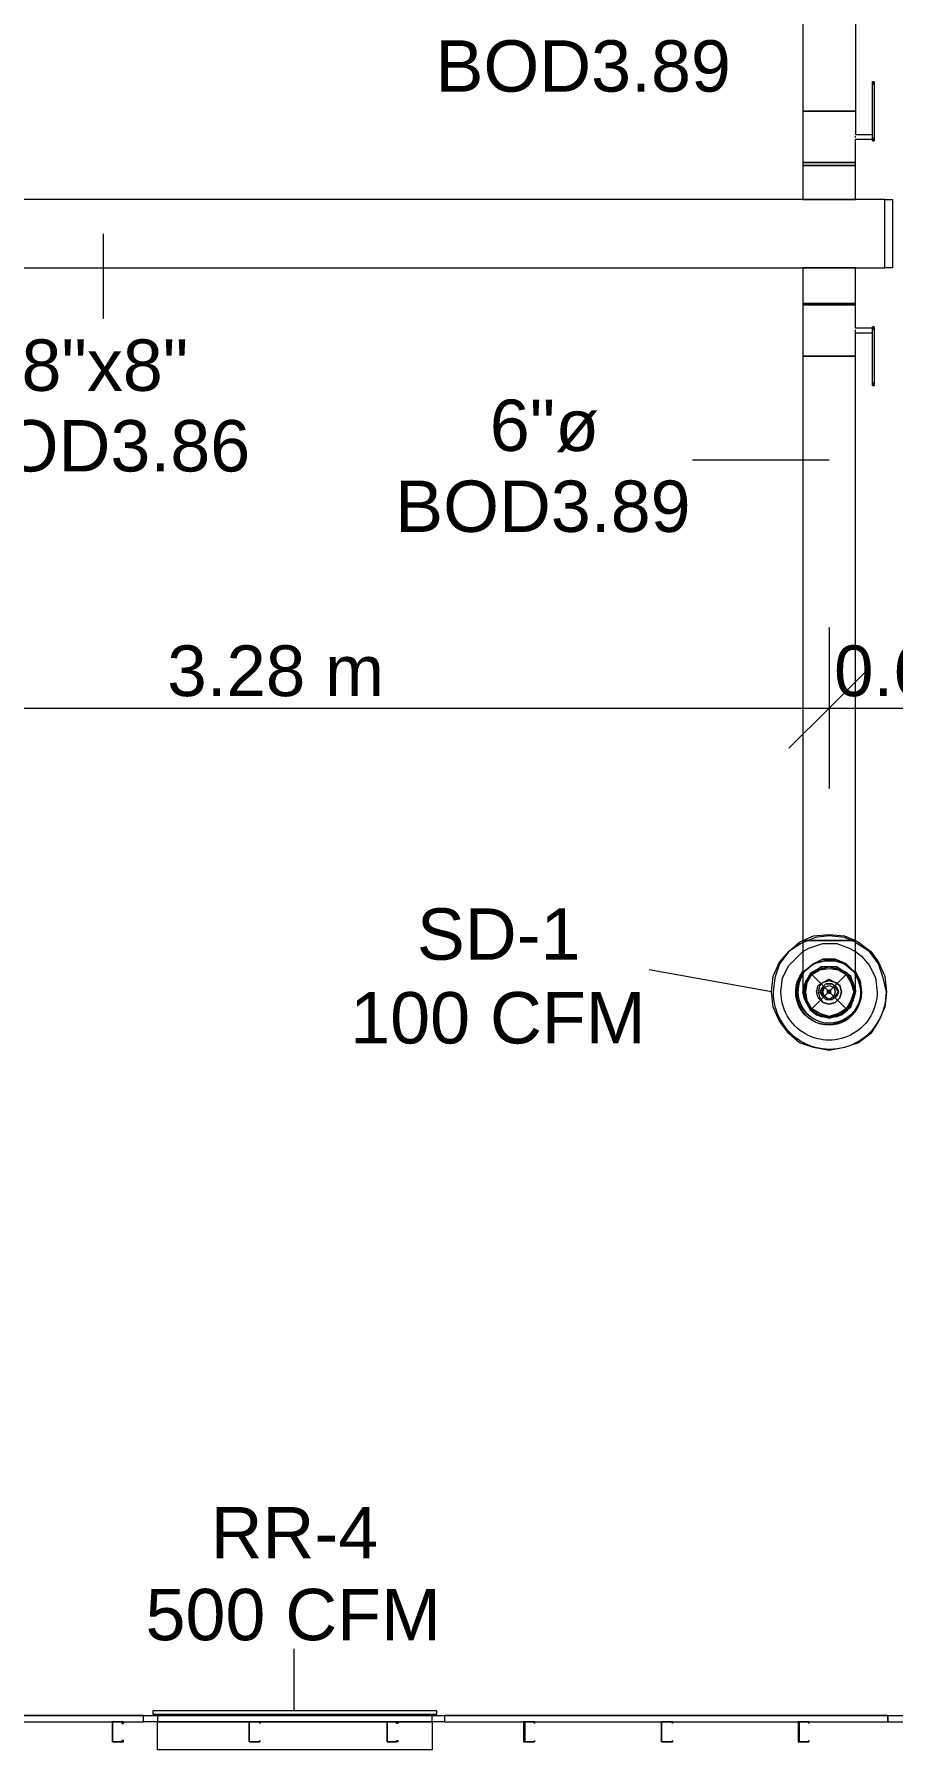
# Model space of a CAD drawing. Header units: metres. Extents: x -2 to 237, y -8 to 52.
# Drawn here: x 26.19 to 28.73, y 34.81 to 39.88 of the extents above; entities that cross this region are included whole.
import ezdxf

# ---------------------------------------------------------------- set-up
doc = ezdxf.new("R2010")
doc.units = ezdxf.units.M
doc.layers.add('HVAC - Ductos', color=5, linetype='Continuous', lineweight=0)
doc.layers.add('PDF4_Text', color=7, linetype='Continuous', lineweight=0)
doc.layers.add('PDF4_Geometry', color=7, linetype='Continuous', lineweight=0, true_color=0xaaaaaa)
doc.styles.add('PDF Helvetica', font='')
doc.styles.get('PDF Helvetica').set_extended_font_data('Helvetica')

msp = doc.modelspace()

# ---------------------------------------------------------------- linework, layer by layer
at = {"layer": 'HVAC - Ductos', "lineweight": 0}
for points in [[(28.6162, 40.2898), (28.6162, 39.6483), (28.6116, 39.6483), (28.6024, 39.6483), (28.5933, 39.6483), (28.575, 39.6483), (28.5566, 39.6483), (28.5383, 39.6483), (28.5199, 39.6483), (28.5016, 39.6483), (28.4833, 39.6483), (28.4741, 39.6483), (28.465, 39.6483), (28.4604, 39.6483), (28.4604, 39.4971), (28.465, 39.4971), (28.4604, 39.4971), (28.465, 39.4971), (28.4741, 39.4971), (28.4833, 39.4971), (28.5016, 39.4971), (28.5199, 39.4971), (28.5383, 39.4971), (28.5566, 39.4971), (28.575, 39.4971), (28.5933, 39.4971), (28.6024, 39.4971), (28.6116, 39.4971), (28.6162, 39.4971), (28.6116, 39.4971), (28.6162, 39.4971), (28.6116, 39.4971), (28.6024, 39.4971), (28.5933, 39.4971), (28.575, 39.4971), (28.5566, 39.4971), (28.5383, 39.4971), (28.5199, 39.4971), (28.5016, 39.4971), (28.4833, 39.4971), (28.4741, 39.4971), (28.465, 39.4971), (28.4604, 39.4971), (28.4604, 39.488), (28.465, 39.488), (28.4604, 39.488), (28.465, 39.488), (28.4741, 39.488), (28.4833, 39.488), (28.5016, 39.488), (28.5199, 39.488), (28.5383, 39.488), (28.5566, 39.488), (28.575, 39.488), (28.5933, 39.488), (28.6024, 39.488), (28.6116, 39.488), (28.6162, 39.488), (28.6116, 39.488), (28.6162, 39.488), (28.6116, 39.488), (28.6024, 39.488), (28.5933, 39.488), (28.575, 39.488), (28.5566, 39.488), (28.5383, 39.488), (28.5199, 39.488), (28.5016, 39.488), (28.4833, 39.488), (28.4741, 39.488), (28.465, 39.488), (28.4604, 39.488), (28.4604, 39.3872), (28.465, 39.3872), (28.4741, 39.3872), (28.4833, 39.3872), (28.5016, 39.3872), (28.5199, 39.3872), (28.5383, 39.3872), (28.5566, 39.3872), (28.575, 39.3872), (28.5933, 39.3872), (28.6024, 39.3872), (28.6116, 39.3872), (28.6162, 39.3872), (28.6162, 39.488), (28.6162, 39.4971), (28.6162, 39.5659), (28.6666, 39.5659), (28.6666, 39.5705), (28.6666, 39.5659), (28.6666, 39.5613), (28.6666, 39.5659), (28.6666, 39.5705), (28.6666, 39.7262), (28.6666, 39.7308), (28.6666, 39.7354), (28.6666, 39.7308), (28.6666, 39.7262)], [(28.4604, 40.2898), (28.4604, 39.6483), (28.465, 39.6483), (28.4741, 39.6483), (28.4833, 39.6483), (28.5016, 39.6483), (28.5199, 39.6483), (28.5383, 39.6483), (28.5566, 39.6483), (28.575, 39.6483), (28.5933, 39.6483), (28.6024, 39.6483), (28.6116, 39.6483), (28.6162, 39.6483), (28.6162, 39.5796), (28.6666, 39.5796)], [(28.6712, 39.7354), (28.6666, 39.7354)], [(28.6712, 39.7262), (28.6712, 39.7308), (28.6712, 39.7354), (28.6712, 39.7308), (28.6712, 39.7262), (28.6712, 39.5705), (28.6712, 39.5659), (28.6712, 39.5613), (28.6712, 39.5659), (28.6712, 39.5705)], [(28.6162, 39.5705), (28.6162, 39.575)], [(28.6666, 39.5613), (28.6712, 39.5613)], [(26.3941, 39.2864), (26.3941, 39.0344)], [(28.6666, 38.8466), (28.6666, 39.0023), (28.6666, 39.0069), (28.6666, 39.0115), (28.6666, 39.0069), (28.6666, 39.0023), (28.6666, 39.0069), (28.6162, 39.0069), (28.6162, 39.0757), (28.6116, 39.0757), (28.6162, 39.0757), (28.6116, 39.0757), (28.6024, 39.0757), (28.5933, 39.0757), (28.575, 39.0757), (28.5566, 39.0757), (28.5383, 39.0757), (28.5199, 39.0757), (28.5016, 39.0757), (28.4833, 39.0757), (28.4741, 39.0757), (28.465, 39.0757), (28.4604, 39.0757), (28.4604, 38.9244), (28.4604, 37.1972), (28.465, 37.1972), (28.4741, 37.1972), (28.4833, 37.1972), (28.5016, 37.1972), (28.5199, 37.1972), (28.5383, 37.1972), (28.5566, 37.1972), (28.575, 37.1972), (28.5933, 37.1972), (28.6024, 37.1972), (28.6116, 37.1972), (28.6162, 37.1972), (28.6162, 38.9244), (28.6162, 38.9932), (28.6666, 38.9932)], [(28.6162, 38.9932), (28.6162, 38.9977), (28.6162, 39.0023)], [(28.6712, 39.0115), (28.6666, 39.0115)], [(28.6712, 39.0023), (28.6712, 39.0069), (28.6712, 39.0115), (28.6712, 39.0069), (28.6712, 39.0023), (28.6712, 38.8466)], [(28.6666, 38.8374), (28.6712, 38.8374)], [(28.5383, 38.6175), (28.1351, 38.6175)], [(28.5383, 38.1227), (28.5383, 37.8844), (28.5383, 37.6462)], [(28.6574, 38.0035), (28.5383, 37.8844), (28.4191, 37.7653)], [(19.1551, 37.8844), (21.1985, 37.8844), (25.2579, 37.8844), (28.5383, 37.8844), (29.198, 37.8844), (31.553, 37.8844)], [(28.4604, 37.1972), (28.4925, 37.2109), (28.5383, 37.2155), (28.5841, 37.2109), (28.6162, 37.1972)], [(28.6162, 37.046), (28.6162, 37.0505), (28.6162, 37.0689), (28.6162, 37.1009), (28.6162, 37.1376), (28.6162, 37.1788), (28.6162, 37.1972), (28.6253, 37.1926), (28.662, 37.1651), (28.6849, 37.133), (28.7032, 37.0918), (28.7078, 37.046), (28.7032, 37.0001), (28.6849, 36.9589), (28.662, 36.9223), (28.6253, 36.8948), (28.5841, 36.8811), (28.5383, 36.8719), (28.4925, 36.8811), (28.4513, 36.8948), (28.4191, 36.9223), (28.3917, 36.9589), (28.3733, 37.0001), (28.3687, 37.046), (28.3733, 37.0918), (28.3917, 37.133), (28.4191, 37.1651), (28.4513, 37.1926), (28.4604, 37.1972), (28.4604, 37.156), (28.4604, 37.1147), (28.4604, 37.0826), (28.4604, 37.0597), (28.4604, 37.046), (28.465, 37.0505), (28.4604, 37.046), (28.465, 37.0277), (28.4741, 37.0093), (28.4833, 36.991), (28.5016, 36.9773), (28.5199, 36.9727), (28.5383, 36.9681), (28.5566, 36.9727), (28.575, 36.9773), (28.5933, 36.991), (28.6024, 37.0093), (28.6116, 37.0277), (28.6162, 37.046), (28.6162, 37.0505), (28.6162, 37.046), (28.6116, 37.0277), (28.6024, 37.0093), (28.5933, 36.991), (28.575, 36.9773), (28.5566, 36.9727), (28.5383, 36.9681), (28.5199, 36.9727), (28.5016, 36.9773), (28.4833, 36.991), (28.4741, 37.0093), (28.465, 37.0277), (28.4604, 37.046)], [(28.6162, 37.1972), (28.6116, 37.1972), (28.6024, 37.1972), (28.5933, 37.1972), (28.575, 37.1972), (28.5566, 37.1972), (28.5383, 37.1972), (28.5199, 37.1972), (28.5016, 37.1972), (28.4833, 37.1972), (28.4741, 37.1972), (28.465, 37.1972), (28.4604, 37.1972)], [(28.4604, 37.1651), (28.4787, 37.1742), (28.5199, 37.188), (28.5612, 37.188), (28.5978, 37.1742), (28.6162, 37.1651)], [(28.6162, 37.1926), (28.5841, 37.2063), (28.5383, 37.2109), (28.4971, 37.2063), (28.465, 37.1926)], [(28.5062, 37.1147), (28.5108, 37.1147)], [(28.5154, 37.1147), (28.5383, 37.1193), (28.5612, 37.1147)], [(28.5658, 37.1147), (28.5704, 37.1147)], [(28.3687, 37.046), (28.0068, 37.1101)], [(28.465, 37.0505), (28.465, 37.0643), (28.4741, 37.0826), (28.4695, 37.0643), (28.465, 37.046), (28.4695, 37.0277), (28.4741, 37.0093), (28.4879, 36.9956), (28.4741, 37.0139)], [(28.4695, 37.0185), (28.465, 37.046), (28.4695, 37.0689)], [(28.4695, 37.0735), (28.4695, 37.078)], [(28.4741, 37.078), (28.4879, 37.0964), (28.5062, 37.1101)], [(28.5704, 37.1101), (28.5887, 37.0964), (28.607, 37.078), (28.607, 37.0735), (28.6116, 37.0735)], [(28.6162, 37.0505), (28.6116, 37.0643), (28.6116, 37.046), (28.6116, 37.0277), (28.6024, 37.0093), (28.5887, 36.9956)], [(28.607, 37.0689), (28.6116, 37.046), (28.607, 37.0185)], [(28.4695, 37.0139), (28.4695, 37.0185)], [(28.607, 37.0139), (28.5887, 36.9956), (28.575, 36.9818), (28.5566, 36.9727), (28.5383, 36.9727), (28.5199, 36.9727), (28.5016, 36.9818), (28.4879, 36.9956)], [(28.6116, 37.0185), (28.607, 37.0185), (28.607, 37.0139)], [(28.5062, 36.9773), (28.4879, 36.991)], [(28.5108, 36.9727), (28.5108, 36.9773), (28.5062, 36.9773)], [(28.5658, 36.9773), (28.5383, 36.9727), (28.5154, 36.9773)], [(28.5704, 36.9773), (28.5658, 36.9773), (28.5658, 36.9727)], [(28.5887, 36.991), (28.5704, 36.9818)], [(26.9576, 34.9201), (26.9576, 35.1034)], [(26.5407, 34.9109), (27.3791, 34.9109)], [(27.3562, 34.9201), (26.5636, 34.9201)]]:
    msp.add_lwpolyline(points, dxfattribs=at)
for points in [[(25.212, 39.1856), (28.7032, 39.1856), (28.7032, 39.3872), (25.212, 39.3872), (25.212, 39.1856), (24.9188, 39.1581), (24.9188, 39.4146), (25.212, 39.3872)], [(28.7032, 39.1856), (28.7032, 39.3872), (28.7261, 39.3872), (28.7261, 39.1856)], [(28.6116, 39.0802), (28.6162, 39.0802), (28.6116, 39.0802), (28.6024, 39.0802), (28.5933, 39.0802), (28.575, 39.0802), (28.5566, 39.0802), (28.5383, 39.0802), (28.5199, 39.0802), (28.5016, 39.0802), (28.4833, 39.0802), (28.4741, 39.0802), (28.465, 39.0802), (28.4604, 39.0802), (28.465, 39.0802), (28.4604, 39.0802), (28.465, 39.0802), (28.4741, 39.0802), (28.4833, 39.0802), (28.5016, 39.0802), (28.5199, 39.0802), (28.5383, 39.0802), (28.5566, 39.0802), (28.575, 39.0802), (28.5933, 39.0802), (28.6024, 39.0802), (28.6116, 39.0802), (28.6162, 39.0802), (28.6162, 39.1856), (28.6116, 39.1856), (28.6024, 39.1856), (28.5933, 39.1856), (28.575, 39.1856), (28.5566, 39.1856), (28.5383, 39.1856), (28.5199, 39.1856), (28.5016, 39.1856), (28.4833, 39.1856), (28.4741, 39.1856), (28.465, 39.1856), (28.4604, 39.1856), (28.4604, 39.0802), (28.4604, 39.0757), (28.465, 39.0757), (28.4604, 39.0757), (28.465, 39.0757), (28.4741, 39.0757), (28.4833, 39.0757), (28.5016, 39.0757), (28.5199, 39.0757), (28.5383, 39.0757), (28.5566, 39.0757), (28.575, 39.0757), (28.5933, 39.0757), (28.6024, 39.0757), (28.6116, 39.0757), (28.6162, 39.0757), (28.6162, 39.0802)], [(28.6162, 38.9244), (28.6116, 38.9244), (28.6024, 38.9244), (28.5933, 38.9244), (28.575, 38.9244), (28.5566, 38.9244), (28.5383, 38.9244), (28.5199, 38.9244), (28.5016, 38.9244), (28.4833, 38.9244), (28.4741, 38.9244), (28.465, 38.9244), (28.4604, 38.9244), (28.465, 38.9244), (28.4741, 38.9244), (28.4833, 38.9244), (28.5016, 38.9244), (28.5199, 38.9244), (28.5383, 38.9244), (28.5566, 38.9244), (28.575, 38.9244), (28.5933, 38.9244), (28.6024, 38.9244), (28.6116, 38.9244)], [(28.6666, 38.8466), (28.6666, 38.842), (28.6666, 38.8374), (28.6666, 38.842)], [(28.6712, 38.8466), (28.6712, 38.842), (28.6712, 38.8374), (28.6712, 38.842)], [(28.4604, 37.0964), (28.465, 37.1055), (28.4925, 37.1284), (28.5245, 37.1376), (28.5566, 37.1376), (28.5841, 37.1284), (28.6116, 37.1055), (28.5887, 37.1284), (28.5566, 37.1422), (28.5199, 37.1422), (28.4925, 37.1284), (28.465, 37.1055), (28.4604, 37.1055), (28.465, 37.1055)], [(28.6116, 37.1055), (28.5841, 37.1284), (28.5566, 37.1376), (28.5245, 37.1376), (28.4925, 37.1284), (28.465, 37.1055), (28.4925, 37.1284), (28.5199, 37.1422), (28.5566, 37.1422), (28.5887, 37.1284), (28.6116, 37.1055), (28.6162, 37.1055), (28.6116, 37.1055), (28.6162, 37.0964)], [(28.4741, 37.0735), (28.4879, 37.0964), (28.5108, 37.1101), (28.5383, 37.1147), (28.5658, 37.1101), (28.5887, 37.0964), (28.6024, 37.0735), (28.6116, 37.046), (28.6024, 37.0185), (28.5887, 36.9956), (28.5658, 36.9818), (28.5383, 36.9727), (28.5108, 36.9818), (28.4879, 36.9956), (28.4741, 37.0185), (28.4695, 37.046)], [(28.4879, 37.0964), (28.5016, 37.1101), (28.5199, 37.1147), (28.5383, 37.1193), (28.5566, 37.1147), (28.575, 37.1101), (28.5887, 37.0964), (28.6024, 37.0826), (28.6116, 37.0643), (28.6024, 37.0826), (28.5933, 37.1009), (28.575, 37.1101), (28.5566, 37.1193), (28.5383, 37.1193), (28.5199, 37.1193), (28.5016, 37.1101), (28.4833, 37.1009), (28.4741, 37.0826)], [(28.5566, 37.0139), (28.5704, 37.0277), (28.575, 37.046), (28.5704, 37.0277), (28.5566, 37.0139), (28.5383, 37.0093), (28.5199, 37.0139), (28.5062, 37.0277), (28.5016, 37.046), (28.5062, 37.0643), (28.5199, 37.0735), (28.5383, 37.0826), (28.5566, 37.0735), (28.5704, 37.0643), (28.575, 37.046), (28.5704, 37.0643), (28.5566, 37.0735), (28.5383, 37.078), (28.5199, 37.0735), (28.5108, 37.0643), (28.5062, 37.046), (28.5108, 37.0277), (28.5199, 37.0139), (28.5383, 37.0093)], [(28.5475, 37.0231), (28.5566, 37.0322), (28.5658, 37.046), (28.5612, 37.0322), (28.5475, 37.0231), (28.5291, 37.0231), (28.5199, 37.0322), (28.5108, 37.046), (28.5199, 37.0597), (28.5291, 37.0689), (28.5475, 37.0689), (28.5612, 37.0597), (28.5658, 37.046), (28.5566, 37.0597), (28.5475, 37.0689), (28.5291, 37.0689), (28.5199, 37.0597), (28.5154, 37.046), (28.5199, 37.0322), (28.5291, 37.0231)], [(28.5245, 37.0597), (28.5383, 37.0643), (28.552, 37.0597), (28.5566, 37.046), (28.552, 37.0322), (28.5383, 37.0231), (28.5245, 37.0322), (28.5199, 37.046)], [(28.6345, 37.046), (28.6299, 37.078), (28.6162, 37.1055), (28.6299, 37.078)], [(28.5383, 37.0505), (28.5337, 37.046), (28.5337, 37.0505), (28.5429, 37.0505), (28.5429, 37.046), (28.5429, 37.0505)], [(28.5429, 37.0414), (28.5429, 37.046), (28.5429, 37.0414), (28.5337, 37.0414), (28.5337, 37.046), (28.5383, 37.0414)], [(27.3791, 34.9201), (26.5407, 34.9201), (26.5407, 34.9109), (26.5544, 34.9109), (26.5544, 34.888), (27.3654, 34.888), (27.3654, 34.9109), (27.3791, 34.9109)], [(27.3654, 34.888), (27.3654, 34.8055), (26.5544, 34.8055), (26.5544, 34.888)], [(26.6827, 34.888), (26.5636, 34.888)], [(26.921, 34.888), (26.7652, 34.888)], [(27.1592, 34.888), (27.0034, 34.888)], [(27.3608, 34.888), (27.2371, 34.888)]]:
    msp.add_lwpolyline(points, close=True, dxfattribs=at)
for points in [[(28.465, 37.1926), (28.4558, 37.188), (28.4191, 37.1651), (28.3917, 37.1284), (28.3779, 37.0872), (28.3733, 37.046, 1.013803), (28.7078, 37.046), (28.6986, 37.0872), (28.6849, 37.1284), (28.6574, 37.1651), (28.6208, 37.188), (28.6162, 37.1926)], [(28.6162, 37.1651), (28.6345, 37.1514), (28.6574, 37.1238), (28.6758, 37.0872), (28.6803, 37.046, -1.008653), (28.3963, 37.046), (28.4009, 37.0872), (28.4191, 37.1238), (28.4467, 37.1514), (28.4604, 37.1651)]]:
    msp.add_lwpolyline(points, format="xyb", dxfattribs=at)
msp.add_lwpolyline([(28.4604, 37.1055), (28.4467, 37.078), (28.4421, 37.046, 1.019058), (28.6345, 37.046), (28.6253, 37.078), (28.6162, 37.0964, -1.353195), (28.4467, 37.046), (28.4513, 37.078), (28.4604, 37.0964, 1.316007), (28.6345, 37.046, -1.405531)], format="xyb", close=True, dxfattribs=at)
at = {"layer": 'PDF4_Geometry', "color": 8, "lineweight": 0, "true_color": 0x808080}
msp.add_lwpolyline([(28.6024, 37.0918), (28.5612, 37.1193), (28.5154, 37.1193), (28.4787, 37.0918), (28.4604, 37.046), (28.4787, 37.0001), (28.5154, 36.9727), (28.5612, 36.9727), (28.6024, 37.0001), (28.6162, 37.046)], close=True, dxfattribs=at)
for points in [[(28.4833, 37.1009), (28.5933, 36.991)], [(28.5933, 37.1009), (28.4833, 36.991)]]:
    msp.add_lwpolyline(points, dxfattribs=at)
at = {"layer": 'PDF4_Geometry', "lineweight": 0}
for points in [[(21.4459, 34.9063), (21.4459, 34.888), (20.5571, 34.888), (20.5571, 34.9063), (21.4459, 34.9063), (23.5169, 34.9063), (24.4056, 34.9063), (26.5132, 34.9063)], [(26.4491, 34.888), (26.5132, 34.888), (26.5132, 34.9063), (24.4056, 34.9063), (24.4056, 34.888), (24.7997, 34.888)], [(26.0458, 34.888), (26.4216, 34.888)], [(27.4021, 34.9063), (27.4021, 34.888), (26.5132, 34.888), (26.5132, 34.9063), (27.4021, 34.9063), (28.7124, 34.9063), (29.6012, 34.9063), (29.7524, 34.9063), (29.8395, 34.9063)], [(26.8568, 34.888), (26.8568, 34.8834), (26.8568, 34.888), (26.8293, 34.888), (26.8247, 34.888)], [(27.2646, 34.888), (27.2646, 34.8834), (27.26, 34.8834), (27.26, 34.888), (27.2325, 34.888)], [(28.4787, 34.888), (28.7124, 34.888), (28.7124, 34.9063), (27.4021, 34.9063), (27.4021, 34.888), (27.6403, 34.888)], [(27.6678, 34.888), (28.0435, 34.888)], [(28.0755, 34.888), (28.4513, 34.888)], [(28.7124, 34.9063), (28.7124, 34.888), (29.6012, 34.888), (29.6012, 34.9063)]]:
    msp.add_lwpolyline(points, dxfattribs=at)
for points in [[(26.4536, 34.888), (26.4216, 34.888), (26.4216, 34.8285), (26.4536, 34.8285), (26.4536, 34.8331), (26.4491, 34.8331), (26.4491, 34.8285), (26.4216, 34.8285), (26.4216, 34.888), (26.4491, 34.888), (26.4491, 34.8834), (26.4536, 34.8834)], [(26.8247, 34.8285), (26.8293, 34.8285), (26.8568, 34.8285), (26.8568, 34.8331), (26.8568, 34.8285), (26.8293, 34.8285), (26.8247, 34.8285), (26.8247, 34.888)], [(27.2325, 34.8285), (27.26, 34.8285), (27.26, 34.8331), (27.2646, 34.8331), (27.2646, 34.8285), (27.2325, 34.8285), (27.2325, 34.888)], [(27.6678, 34.888), (27.6403, 34.888), (27.6357, 34.888), (27.6357, 34.8285), (27.6403, 34.8285), (27.6678, 34.8285), (27.6678, 34.8331), (27.6678, 34.8285), (27.6403, 34.8285), (27.6403, 34.888), (27.6678, 34.888), (27.6678, 34.8834)], [(28.0755, 34.888), (28.0435, 34.888), (28.0435, 34.8285), (28.0755, 34.8285), (28.0755, 34.8331), (28.0755, 34.8285), (28.0435, 34.8285), (28.0435, 34.888), (28.0755, 34.888), (28.0755, 34.8834)], [(28.4787, 34.888), (28.4513, 34.888), (28.4467, 34.888), (28.4467, 34.8285), (28.4513, 34.8285), (28.4787, 34.8285), (28.4787, 34.8331), (28.4787, 34.8285), (28.4513, 34.8285), (28.4513, 34.888), (28.4787, 34.888), (28.4787, 34.8834)]]:
    msp.add_lwpolyline(points, close=True, dxfattribs=at)
at = {"layer": 'PDF4_Geometry', "color": 254, "lineweight": 0, "true_color": 0xd2d2d2}
for points in [[(26.4216, 34.8331), (26.4216, 34.8376)], [(28.4467, 34.8513), (28.4513, 34.8559)]]:
    msp.add_lwpolyline(points, dxfattribs=at)

# ---------------------------------------------------------------- texts
at = {"layer": 'PDF4_Text', "lineweight": 0, "attachment_point": 4, "style": 'PDF Helvetica'}
for s, insert, char_height in [('BOD3.89', (27.3756, 39.7811), 0.1519), ('8"x8"', (26.1523, 38.8968), 0.1519), ('6"ø', (27.536, 38.7181), 0.1519), ('BOD3.86', (25.9553, 38.6585), 0.1519), ('BOD3.89', (27.2565, 38.4798), 0.1519), ('3.28 m', (26.583, 37.9935), 0.15002), ('0.66 m', (28.5531, 37.9935), 0.15002), ('SD-1', (27.3206, 37.2153), 0.1519), ('100 CFM', (27.1236, 36.9678), 0.1519), ('RR-4', (26.7112, 35.4467), 0.1519), ('500 CFM', (26.5188, 35.2039), 0.1519)]:
    msp.add_mtext(s, dxfattribs=dict(at, insert=insert, char_height=char_height))

doc.saveas('drawing.dxf')
